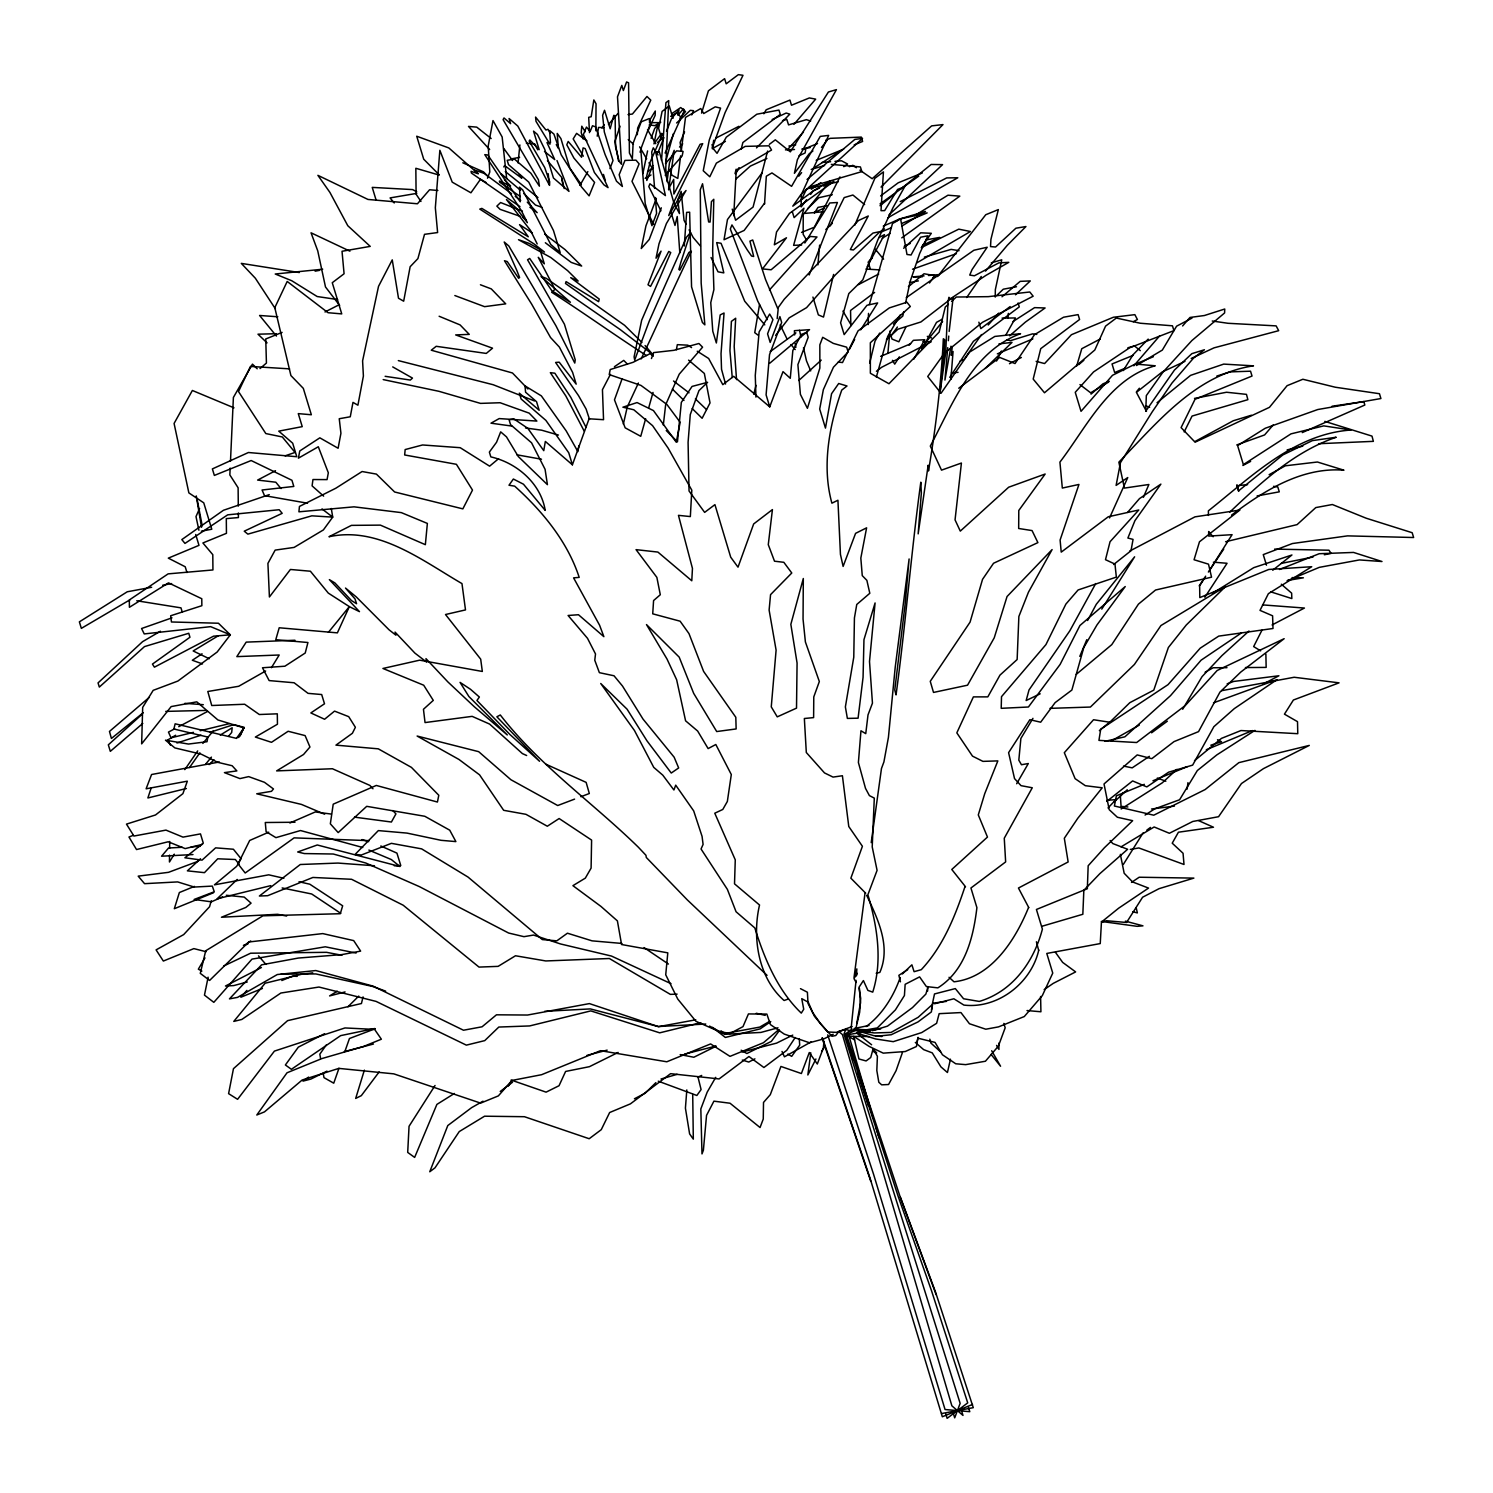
<?xml version="1.0" encoding="UTF-8"?>
<svg xmlns="http://www.w3.org/2000/svg" width="1493" height="1493" viewBox="0 0 1493 1493"><rect width="100%" height="100%" fill="white"/><g stroke="black" fill="none" stroke-linecap="round" stroke-linejoin="round"><path stroke-width="1.5" d="M595.856 130.787L596.043 103.764L593.841 99.956L591.191 116.734L588.69 117.35L589.492 132.616M169.53 855.153L169.456 862.002L174.27 854.164M169.623 848.304L169.717 841.455M995.234 297.088L995.346 289.642L1001.747 259.801L991.296 262.861M927.62 991.072L927.713 986.574M868.124 324.597L868.515 313.381M230.165 468.093L229.847 474.923L238.115 487.782L238.301 506.108M230.482 461.244L233.393 397.455L252.448 364.143L257.207 368.79M856.515 975.787L856.833 968.882L854.071 977.168L864.988 893.355M733.735 215.571L736.217 170.575L771.545 150.047L769.044 145.81L745.231 146.37L716.379 163.129L709.791 176.771L703.24 170.762L709.268 140.081L720.578 108.112L715.24 106.843L703.726 113.524L700.777 108.522L685.492 117.406L681.219 151.316M637.306 134.706L637.679 128.043L650.761 100.162L646.973 96.466L632.435 114.028L628.012 114.606M764.528 204.149L766.32 176.211L771.956 172.927L791.589 186.326L820.254 136.404L828.671 135.396L801.312 194.613L801.181 206.874L806.556 199.745M684.261 246.028L686.631 212.379L689.635 212.174L691.558 286.843L702.401 322.488L704.864 324.858L701.169 283.11L700.292 189.779L702.55 183.751L708.634 221.953L710.089 222.065L711.433 201.611L713.785 199.278L712.665 250.973L713.897 289.586L710.761 302.631L712.777 331.203L716.36 342.979L720.186 314.911L724.049 313.007L721.026 353.71L721.53 369.294L725.561 384.037M1008.018 317.878L1008.335 313.381M661.511 160.292L665.934 102.662L668.733 100.628L665.766 168.261L667.054 181.679L669.48 162.83L674.201 150.308L668.603 189.854M686.817 1089.946L685.418 1108.161L689.617 1133.915L693.312 1139.14L692.715 1094.35M950.892 379.259L953.075 351.49L951.246 355.409L952.291 346.581M823.931 1041.368L823.371 1047.955L817.306 1064.005L809.299 1052.546L801.386 1073.542L780.932 1066.45L770.295 1094.668L763.52 1102.431L763.259 1119.041L760.049 1127.532L730.04 1103.234L713.915 1101.162L706.544 1115.364L703.39 1150.226L701.99 1153.921L700.833 1108.944L707.159 1092.204L715.726 1077.349M947.738 347.645L944.92 380.08L950.985 346.189M948.335 340.703L948.746 336.074M817.903 264.896L819.638 245.113M887.943 352.665L889.903 331.035M518.052 162.942L519.881 144.933M777.181 318.662L778.133 309.499L765.517 279.452L752.715 239.981L749.934 241.138L753.685 256.497L751.52 256.012L747.265 249.91L731.962 224.939L730.32 228.952L757.697 301.007L767.309 319.651M663.321 425.057L665.635 404.827L679.222 374.183L702.568 347.178L698.929 343.502L673.922 350.314L653.598 352.609L651.452 358.544M680.64 155.832L677.803 178.432L671.999 175.222L670.245 171.191M1187.122 789.144L1187.961 782.649M810.792 1052.826L807.844 1074.979L815.924 1058.985M949.156 331.446L953.187 297.238L951.041 299.085L948.895 297.294L948.036 301.791L945.666 353.057L939.937 393.331L944.099 353.822L944.696 339.732L943.333 338.743C941.243 383.029 935.812 427.278 928.497 470.986L928.179 465.219L918.158 533.878L921.349 492.951L920.808 482.183C911.122 552.951 905.691 623.869 896.043 694.898L894.774 689.953L905.243 603.191L909.106 558.961L895.184 667.52L888.428 737.337L883.912 761.934L881.467 768.522L871.221 842.631M932.192 1006.207L931.371 1011.918L918.008 1021.921L891.209 1034.742L875.514 1036.366M597.219 136.199L598.506 127.446L603.956 127.577M856.049 980.322L851.141 1028.248M578.892 445.642L577.884 451.614L566.202 430.917L541.343 395.869L524.995 385.885L525.592 392.23L536.547 401.692L539.16 410.258L519.321 393.144L521.094 398.967L545.878 420.373L568.758 452.808L572.398 464.808L589.063 418.786L603.545 419.701L602.444 389.673L610.432 374.37M713.71 140.23L712.273 148.665L725.43 141.331M759.545 304.535L754.749 332.678L758.183 335.234M805.791 149.02L805.1 152.977L798.96 155.813M856.777 1023.433L860.453 1003.035L859.408 988.31M676.348 349.754L677.337 344.659L687.769 345.163L691.558 347.589M208.124 977.187L204.466 995.122L213.816 1002.344L252.018 959.103L325.287 946.805L356.081 953.038M642.904 173.505L647.57 150.924M903.732 311.701L902.798 316.031L893.43 324.056M905.579 303.042L910.17 281.393L919.669 253.53L927.881 235.801L920.602 237.219L911.047 255.004L906.979 254.482L900.596 218.836L892.497 223.539L869.393 304.46M917.187 1041.517L918.064 1037.355M931.483 1009.735L932.882 1003.203L946.431 1001.392M950.462 1059.19L947.439 1072.515L940.926 1066.879L932.248 1052.882L923.663 1049.635L915.321 1042.431M623.365 424.049L627.265 406.992L638.407 383.029M833.598 274.432L823.501 317.076L818.351 314.892L812.92 297.07M363.06 996.895L361.437 1003.52L287.589 1020.652L233.468 1068.671L228.597 1093.641L237.592 1099.315L274.413 1051.109L344.958 1027.949L374.594 1029.405L381.368 1039.203L363.322 1046.556L321.928 1058.556L287.011 1072.795L256.796 1115.01L264.485 1111.874L302.127 1080.036L338.818 1068.391L393.816 1073.859L480.653 1103.122L498.345 1095.899L511.912 1080.447L541.604 1074.699L600.485 1050.68L666.792 1061.784L710.612 1043.924L729.984 1056.372L763.446 1042.73L778.842 1029.573M869.673 363.116L875.01 341.188L879.638 333.088M753.797 394.171L755.962 385.306M735.023 173.617L736.161 169.176M741.2 149.188L742.879 142.526L780.279 114.42L778.954 110.071L756.839 114.215L726.307 137.169L717.051 153.331L712.404 147.602L725.113 112.554L742.991 75.285L738.363 74.65L726.177 83.813L724.609 78.662L708.428 90.83L701.561 113.113M767.607 151.054L753.069 207.079L735.601 220.218L732.223 209.132M665.822 161.151L673.436 133.623M645.648 418.749L640.74 436.311L625.156 427.819L614.481 399.844L622.096 378.83M648.709 407.794L653.02 392.435M876.354 377.094L887.682 336.466L900.13 314.986M211.278 900.727L209.543 906.755L183.676 934.599L156.093 949.884L163.353 961.044L193.847 948.615L206.127 951.713M1076.658 366.084L1081.772 348.709L1100.322 338.967M900.186 977.542C893.766 996.111 881.99 1015.072 866.052 1026.587M364.367 1070.145L355.689 1098.419L361.325 1095.638L379.166 1071.899M928.067 986.892L925.847 994.114L912.484 1007.588L887.514 1026.12L872.472 1030.674M640.049 152.211L641.393 147.975M151.129 788.173L147.863 797.971L186.364 788.509M620.08 126.177L614.911 141.424L618.513 160.945M902.444 1052.472L896.061 1070.705L888.559 1084.515L881.672 1084.832L878.817 1082.257L876.82 1070.537L877.399 1056.242L873.088 1048.944L870.718 1057.511L866.089 1060.944L858.942 1058.985L853.735 1036.385L845.784 1035.694L853.623 1059.881M338.967 1068.297L333.741 1083.19L324 1077.647L323.234 1073.374M344.958 1051.277L349.455 1038.512L375.135 1028.77M964.945 886.73C955.053 916.497 943.016 946.45 921.274 969.685L914.089 971.682L911.887 964.814L902.369 973.959M651.097 138.308L654.662 128.547L657.909 124.852L653.971 143.851L661.735 133.344L662.407 134.351L650.108 162.177L646.488 176.902L646.805 180.466L652.814 165.462M487.502 178.227L489.797 171.956L488.211 145.959L492.989 120.578L502.152 136.983L506.668 178.563M1038.773 950.015C1031.346 983.01 997.828 1009.081 963.899 1005.088L953.859 998.78L934.599 1003.763M849.498 349.194L854.631 339.434M609.946 168.597L613.007 160.516L604.31 131.925L602.631 115.316L604.534 110.277L610.17 128.79L613.772 115.353L615.135 115.819L615.508 146.687L619.166 161.375L621.517 164.249L617.505 96.784L621.797 85.4L623.365 90.55L626.593 81.984L628.572 82.787L629.43 153.051L632.341 158.893L633.125 143.272L641.206 121.81L649.343 118.563L650.668 122.911L640.758 149.225L645.2 203.533L651.937 225.704L656.584 213.406L655.315 197.505M697.25 351.228L708.652 358.488L722.817 384.671L733.66 376.329L769.735 406.861L783.004 371.645L790.264 378.289L792.839 350.519L801.349 334.413L806.724 332.416L808.198 337.269L797.897 364.609L800.397 394.357L807.414 408.317L819.862 368.043L819.844 344.864L822.699 337.306L833.262 343.371L846.662 347.178L848.117 351.975L833.449 367.203L823.352 389.654L819.694 409.063L825.461 428.099L831.564 393.723L838.693 383.496L846.998 385.996L841.753 390.084C829.231 425.673 821.635 466.264 831.9 503.178L837.928 500.248L840.447 554.407L843.116 566.426L855.582 533.356L866.612 527.831L860.826 558.083L862.263 575.626L866.873 580.366L869.803 593.281L856.758 604.478L854.425 617.953L853.772 657.2L845.374 706.917L847.371 718.413L858.083 718.189L863.066 677.337L863.962 639.657L875.085 602.948L869.505 661.511L872.453 703.147L868.012 714.904L865.753 733.66L860.957 730.768L858.4 762.512L865.511 788.379L869.393 795.601L874.301 798.12L872.211 846.886L877.082 870.344L867.881 894.755C877.156 925.716 882.792 960.745 872.733 992.136L867.881 990.4L863.402 980.565L858.942 987.358L860.696 998.406L859.669 1012.235L855.676 1029.33L851.197 1030.954L845.729 1029.461L836.323 1032.372L827.663 1031.98L814.599 1016.509L808.012 1003.389L807.396 992.229L800.472 988.646M845.729 1029.461L843.974 1034.108L960.148 1403.364L954.699 1417.846L953.336 1413.404M656.36 198.42L645.946 225.816L641.244 248.547L649.194 239.533L661.306 207.826M668.584 188.809L673.716 179.365L673.884 194.034L700.105 144.298L702.699 143.664L673.362 202.992L668.733 215.571L677.934 199.707L686.034 190.507L666.401 223.558L659.01 243.77L656.024 258.196L661.082 251.141L647.999 284.771L650.537 286.413L668.752 251.459L670.749 252.56L641.654 320.286L634.096 356.864L634.693 360.037L649.287 321.051L686.612 237.032L690.512 232.609L680.92 262.171L678.867 269.449L679.763 270.158L688.926 252.41L691.371 251.309C673.94 286.992 658.152 323.421 641.132 358.936M809.169 274.973L837.424 202.488L829.735 202.992L804.839 243.004M657.946 152.603L663.937 137.599M666.513 131.179L671.645 118.32L678.998 109.941L677.915 115.222L683.439 108.933L684.373 110.482L665.094 153.07M1079.794 656.36L1086.792 639.695M684.578 131.869L680.099 142.451L681.48 150.886M691.744 114.924L693.536 110.687L690.307 110.333L676.609 122.967M854.687 225.312L874.842 178.339L883.427 171.9L881.019 210.662L884.658 210.625L897.61 189.406L904.665 186.756L892.963 207.714L877.716 240.149L862.842 279.826L848.808 293.58L840.596 322.824L844.18 334.6L866.985 305.281L877.641 302.93L860.696 329.822M1143.377 497.318L1148.882 484.497L1124.397 488.099L1118.854 462.158C1156.963 422.948 1195.912 374.295 1253.485 365.841L1223.719 364.105L1190.593 375.359L1157.038 402.737M199.577 508.497L195.994 516.578L198.924 530.258M1109.542 517.922L1127.756 477.555L1116.111 485.393L1120.459 462.681L1152.241 411.825L1172.024 382.992L1193.43 358.208L1204.422 349.754L1191.862 353.654L1174.45 370.059L1145.766 411.154L1146.325 395.608L1162.898 372.224L1191.862 340.572L1224.596 312.951L1224.745 309.014L1204.384 315.527L1189.977 317.449L1182.624 325.959M1028.565 907.464C1015.501 939.713 991.445 977.71 953.99 981.797L949.044 977.28M921.778 349.101L923.644 345.014M647.738 131.459L655.147 115.372L655.296 111.023L649.212 120.952M240.112 735.918L243.9 727.856L217.941 719.981L196.777 701.841L171.172 706.581L141.648 743.869L142.675 707.383L153.182 690.345L177.891 681.051L217.157 652.03L230.333 634.824L218.426 623.234L171.452 621.984L170.687 615.751L201.854 605.691L201.779 598.73L168.522 582.867L129.406 607.296L129.331 599.962L168.13 573.872L212.939 569.953L212.79 554.668L202.899 542.967L226.451 533.318L226.301 518.612L238.413 517.567L238.357 512.976M905.822 327.154L898.861 341.804L892.012 339.06L890.649 334.6M801.2 200.174L806.22 189.742M996.522 361.045L1001.43 350.986M830.22 225.854L844.18 197.599L852.914 195.023L864.615 204.597M1184.173 431.925L1192.067 416.062L1247.868 399.676L1246.468 394.376L1226.537 392.248L1194.512 398.388M1261.94 630.233L1253.653 646.581L1260.633 650.855M839.999 176.902L814.376 227.197L801.554 232.423M1087.576 620.509L1096.273 604.31L1134.624 556.796L1101.778 609.107M866.985 267.042L884.472 234.625L878.985 237.574M238.693 737.523L243.9 727.856L236.547 738.382L175.148 723.806L173.879 729.013L207.826 737.075L207.023 741.722L188.454 744.055L165.48 740.173L174.868 747.918L201.238 754.189L217.735 762.326L232.143 765.741L236.846 770.911L224.435 772.627L239.925 778.599L248.696 776.621L264.485 782.313L273.462 788.957L271.502 791.309L256.721 793.791L301.437 804.41L324.653 814.226M921.816 349.474L936.522 322.357L942.232 319.222M1005.983 334.787L1015.427 317.953L1002.083 318.121M913.697 359.328L924.802 339.713L913.399 340.311L909.106 345.219M579.956 185.356L587.85 171.583M1016.658 783.75L1028.304 763.539L1021.455 764.733L1018.823 760.18L1020.876 738.456L1032.951 718.338M735.713 173.711L739.128 167.776M763.856 113.767L766.189 109.773L789.928 100.087L791.495 105.238L809.355 97.941L815.682 99.135L793.94 124.348M204.989 957.909L198.345 969.181L201.872 971.085M1182.68 709.25L1202.07 676.609L1221.853 655.688L1249.006 630.998M508.348 1086.046L511.688 1080.577M271.409 667.707L279.21 654.998L236.846 656.621L246.196 642.121L294.961 640.254M1123.315 370.563L1132.944 354.886L1148.192 339.098M821.598 1051.445L825.218 1045.641M1123.315 864.447L1143.171 832.814M814.431 213.088L818.033 207.378L826.898 205.735M1204.646 577.94L1199.644 585.797L1199.812 597.592L1268.789 569.468L1311.712 566.724L1268.378 593.691L1260.017 610.376L1272.596 615.807L1273.006 628.497L1218.736 636.111L1200.223 648.167L1168.03 684.652L1100.714 729.219L1098.941 740.379L1136.658 742.525L1185.311 705.498L1217.15 670.506L1284.167 638.687L1240.739 672.093L1219.949 692.117L1198.543 731.626L1174.002 741.629L1151.812 758.668L1137.199 754.917L1104.018 783.974L1109.206 809.673L1117.38 817.25L1132.664 820.683L1104.391 847.744L1088.173 865.753L1087.333 888.727L1036.422 909.48L1042.394 929.131C1033.902 961.735 1012.609 991.483 979.259 1001.43L963.564 998.761L955.315 988.59L934.506 993.946L932.211 1004.658L918.12 1017.33L891.06 1032.428L874.114 1032.951L856.012 1030.357L846.307 1034.313L900.802 1198.786L936.148 1294.73M1208.378 572.043L1232.08 534.681L1208.714 536.099L1208.658 531.508M435.042 1085.486L409.045 1126.282L407.701 1152.409L414.643 1157.411L436.889 1104.409L454.376 1093.473M899.346 356.864L894.718 364.143L892.459 360.317M857.281 973.361L853.959 978.55L856.142 982.45M503.776 166.917L504.615 165.611L521.803 178.208L519.191 174.7M1204.851 597.237L1227.059 563.272L1213.38 562.189M949.753 377.374L973.417 341.337L1019.271 306.886L1018.095 302.986M795.19 1037.56L786.718 1050.363L763.912 1067.514L748.945 1056.503L719.085 1078.935L670.581 1073.672L630.438 1103.85L609.648 1112.528L601.268 1129.66L589.194 1138.73L524.435 1116.708L484.553 1116.204L459.247 1131.582L435.004 1167.825L429.76 1171.762L447.788 1125.554L471.601 1107.657L483.041 1101.181M601.959 128.081L604.18 124.74M1199.215 585.835L1205.672 576.167M1209.535 570.363L1223.719 549.088M184.815 769.623L197.692 750.904M202.843 743.421L213.088 731.122M966.717 297.499L981.256 276.466M1095.731 583.539L1069.79 630.867L1029.013 689.971L1026.158 700.534L1040.173 693.816M326.239 1045.007L319.819 1054.189L320.584 1058.462M981.536 334.544L964.179 359.328L960.018 361.175M189.536 767.495L199.894 752.789M921.834 246.569L931.333 233.3L920.658 232.815L903.638 248.267M777.704 308.267L784.198 299.272L858.419 220.553L868.273 216L850.319 249.536L853.399 249.966L873.013 233.057L880.03 231.62L835.408 274.861L806.593 307.633L789.144 317.878L775.614 335.384M890.724 336.186L897.405 327.023M929.486 282.979L934.823 275.626L924.018 273.76L908.397 286.693M762.102 172.833L727.464 219.546L724.03 239.738L744.13 230.445L764.565 203.179M779.533 1030.338L771.34 1041.405L746.873 1053.535L741.144 1050.214M852.13 1026.549L838.823 1031.476L835.837 1035.47L831.956 1036.31L820.478 1023.75L812.733 1012.497L808.273 1002.232L801.76 998.668L803.719 1009.249L801.293 1013.112C777.704 990.531 764.379 958.674 754.842 927.955L736.068 911.756L727.39 889.399L701.038 848.994L703.091 844.422L702.065 836.379L693.685 810.886L675.713 785.169L673.922 790.002L662.799 775.166L653.747 767.365L634.469 730.525L600.727 683.495L627.079 709.194L646.954 740.808L671.253 773.038L678.662 767.943L674.145 757.194L643.016 719.085L622.506 686.052L614.015 675.769L599.384 672.671L594.774 660.261L595.502 653.953L587.514 638.332L568.105 615.489L578.463 614.724L603.881 636.671L599.551 625.156L573.592 577.866L579.191 577.38C567.583 541.66 542.295 511.017 514.656 486.139L508.982 485.244L513.368 479.029L523.464 484.199L545.206 510.401C540.895 483.415 516.69 462.737 490.824 456.895L489.368 452.099L496.572 442.227L500.678 431.869L506.482 436.87L518.332 456.578L547.427 484.665L545.076 469.325L531.564 442.805L510.569 424.665L509.076 419.813L513.779 418.861L527.813 428.342L543.769 450.662L545.337 441.443L572.398 464.808M810.606 194.389L813.293 190.824L830.108 181.064L803.234 214.581L803.159 234.326L806.631 240.186M937.567 276.56L985.753 214.731L998.332 209.599L990.923 239.365L990.531 246.588L995.57 247.017L1015.893 228.205L1025.934 226.544L1007.364 245.244L985.492 271.11M798.774 176.211L801.61 172.609M821.467 147.452L827.141 140.267M925.1 343.203L942.587 321.462M1123.277 792.428L1120.366 796.03L1121.075 806.369L1127.868 806.966M1136.453 391.838L1139.383 388.236M328.404 632.323L349.343 606.625L359.477 611.645L329.356 579.62L334.899 582.942L351.546 600.634L356.566 603.713L354.998 598.898L345.499 588.055L356.267 596.92L389.076 629.822L395.925 635.197L395.048 632.099L414.905 653.113L426.55 662.052L425.99 658.656L447.919 681.965L474.457 706.88L507.284 734.948L468.895 696.522L460.049 682.376L470.463 689.262L479.365 697.026L476.939 700.497L509.934 734.519L539.552 761.262L496.87 716.771L500.304 714.979C539.29 765.48 593.038 802.823 638.425 847.296L645.946 855.284L646.301 857.467L687.321 899.906L767.047 975.34M205.623 764.173L211.427 757.119M228.802 735.974L231.695 732.447L232.162 727.782L220.255 735.079M679.856 118.283L685.53 111.583L680.733 107.552L671.533 113.823M608.472 124.479L617.934 113.487M1273.305 424.833L1264.608 434.93L1236.764 444.933M1133.822 365.785L1159.669 335.85M1127.57 512.416L1139.458 498.643L1160.882 484.124L1134.941 520.628L1127.887 538.04L1133.056 539.402L1131.003 550.749L1113.61 564.541M735.825 171.77L738.774 168.354M756.503 147.882L789.816 114.159L786.176 113.039L772.161 119.515M665.486 163.483L676.59 150.868L683.085 151.446L682.152 155.907L665.169 175.222M246.868 990.4L240.877 997.212L262.413 988.441M988.217 324.989L998.724 313.138M769.474 289.959L816.988 236.976L810.326 236.454L771.135 269.766L762.494 268.908L786.475 237.779L774.344 244.796L776.528 231.994L789.48 213.387L833.915 181.381L823.669 186.121M787.856 149.319L803.458 132.056M1108.03 807.956L1115.943 799.632L1107.078 800.304M679.52 147.06L682.73 143.832M881.038 187.073L942.979 124.591L931.651 125.879L872.192 178.712L859.893 170.165M347.981 1006.749L358.749 996.092M655.894 1082.63L645.125 1093.249L634.432 1098.773M807.638 208.703L818.873 197.692L832.292 194.687M985.193 368.454L1012.011 342.401L998.985 343.875M825.853 229.549L832.385 223.241M209.076 764.603L214.04 759.825M237.219 737.505L240.522 734.313M237.2 879.452L217.101 898.823L270.793 885.629M996.559 295.651L1003.296 289.194L1016.49 286.749M1229.747 512.174C1261.23 482.351 1294.431 451.483 1336.216 437.244L1312.366 440.622L1282.804 454.954L1238.555 490.88L1236.932 485.038M888.932 214.955L942.568 164.622L931.147 164.473L901.175 188.659M1015.501 294.793L1030.301 280.927L1020.204 281.356L1002.008 296.771M869.001 261.014L872.379 257.878M886.413 339.825L897.89 329.207L920.901 321.965L954.587 295.969L986.071 275.309L1008.783 262.339L998.798 262.88L974.406 275.776L969.741 275.085L972.074 269.542L987.19 247.241L973.884 250.245L906.251 297.686M200.51 858.755L187.39 870.848L204.466 872.659L217.717 858.792L235.371 859.52L239.253 864.466M1114.077 801.965L1127.252 789.778M1176.951 769.343L1162.263 782.836L1121.15 808.982M141.891 714.419L108.336 744.839L110.314 751.352L142.805 723.396M798.774 380.51L821.225 360.13M948.428 304.199L945.274 307.054L939.153 332.099L888.97 383.738L870.363 373.269L870.344 342.755L910.319 306.494L906.923 302.221L889.305 307.913L858.046 330.867L842.5 362.556L838.245 362.071M951.582 301.325L956.322 297.032L988.254 296.659L1029.797 291.993L1033.156 296.211L982.506 322.283L944.49 353.132L927.732 376.516L941.038 393.275L969.498 352.161L994.842 336.429L1020.559 333.685C972.26 351.396 952.534 404.248 930.307 446.071L941.523 470.146L961.417 463.035L955.053 519.881L960.298 531.116L1008.671 487.222L1045.156 474.027L1018.786 510.475L1018.674 528.485L1032.055 530.575L1037.896 542.612L993.554 563.253L982.543 579.34L970.058 622.152L930.251 681.331L933.517 692.435L967.539 685.194L994.245 637.81L1007.047 596.528L1052.098 549.592L1028.434 592.236L1018.861 616.497L1017.144 659.533L999.955 675.135L987.825 696.876L973.38 696.895L956.826 732.858L972.503 756.13L982.935 761.374L997.847 760.889L984.727 793.697L978.288 814.917L987.47 837.069L951.788 869.467L965.523 886.767M1151.588 732.802L1167.339 721.194M735.918 179.048L750.344 166.096L766.879 158.463M1009.66 335.813L1025.448 322.059L1045.1 307.969L1034.593 307.633L1013.094 321.48M1091.028 394.115L1102.972 383.832L1109.28 381.275M260.006 368.566L266.426 363.06L265.754 338.967L282.102 332.398M149.393 697.268L109.474 731.439L111.415 738.456L143.216 712.74M1078.655 364.703L1083.843 360.298M769.772 363.21L809.542 329.654L799.613 330.364M811.371 1041.759L784.422 1056.82L782.015 1051.445M807.041 179.477L854.817 139.428L862.543 138.364L800.939 194.575L792.783 206.146L813.442 190.843L819.582 188.006M1076.229 674.388L1111.781 644.64L1138.431 604.142L1155.563 590.015L1211.551 577.175L1208.509 564.167L1194.064 559.744L1199.476 541.791L1239.881 510.046L1194.941 516.858L1129.641 551.104M498.55 458.724L489.611 466.171L460.199 447.695L422.556 444.97L405.163 449.561L404.659 454.973L456.41 464.304L472.497 490.096L462.849 508.87L394.619 491.981L376.404 474.102L362.09 471.527L335.813 488.23L299.44 506.444L298.917 511.819L354.028 506.836L401.337 512.622L427.371 523.427L425.356 544.684L380.398 525.125L351.434 525.368L328.983 536.752C378.252 526.003 421.94 560.342 461.972 583.595L465.499 609.909L445.511 614.519L480.69 659.159L482.332 671.458L419.682 660.167L382.936 668.472L423.695 685.212L433.287 700.385L423.452 709.287L425.038 722.575L472.143 716.36L489.629 724.086L522.401 753.592L526.656 755.514M1194.512 760.702L1221.461 738.382L1240.963 730.544L1297.772 733.698L1297.51 721.66L1284.447 714.158L1293.405 700.012L1339.053 682.842L1294.17 677.262L1221.722 690.662M1099.371 730.637L1110.12 721.772M880.012 205.735L895.893 192.933M770.183 351.657L795.9 332.92M1272.727 570.251L1291.949 554.985L1253.784 567.639L1212.447 593.3M1106.724 801.442L1132.608 780.932L1146.829 786.904L1168.627 772.18L1192.646 765.125L1213.865 726.699L1234.3 708.615L1276.963 679.651L1213.51 702.83M657.536 142.358L662.761 138.27M876.428 371.29L881.523 367.353L931.184 341.804L922.917 341.58M647.551 171.788L652.926 167.757M769.362 144.336L775.334 139.838L790.338 151.857L828.41 92.006L836.435 89.636L797.393 159.639L794.407 173.319L809.337 153.648L812.901 150.98M874.618 292.404L850.543 310.488L850.861 325.661M1010.164 306.569L980.826 328.609L978.867 322.189M958.749 388.236L999.731 357.443L1015.016 363.546L1034.5 334.675L1063.539 317.225L1078.114 314.612L1079.588 319.483L1040.733 348.671L1033.193 379.091L1044.484 392.771L1094.798 350.015L1105.566 326.127L1116.316 318.046L1140.26 323.234L1172.453 325.81L1173.927 330.625L1129.622 347.794L1093.567 371.925L1075.24 392.304L1081.025 411.34L1112.49 375.303L1135.315 364.049L1155.227 365.785C1109.131 378.55 1086.755 426.942 1059.918 462.121L1062.325 488.062L1078.954 484.441L1060.105 540.018L1061.224 552.13L1108.254 516.783L1138.786 509.99L1110.045 541.735L1105.492 559.688L1114.972 564.093L1116.353 577.1L1078.114 589.959L1065.89 604.086L1045.94 644.603L1001.504 696.671L1001.206 708.317L1028.416 707.01L1060.123 664.422L1079.943 625.492L1125.237 586.544L1096.982 624.932L1083.806 647.458L1071.862 690.065L1055.122 702.624L1040.677 722.201L1029.871 719.701L1008.596 752.659L1014.531 778.599L1021.025 785.654L1032.279 787.763L1004.266 838.226L1005.647 861.928L970.935 887.999L976.907 907.651C973.324 937.697 965.15 970.693 937.865 987.862L926.388 986.574L919.595 976.889L905.15 984.316L904.422 995.532L895.408 1009.884L877.324 1027.912L865.212 1030.039L854.22 1029.218L871.725 1030.039L880.665 1028.994M500.23 1091.476L512.528 1082.238M852.018 1029.05L845.393 1034.014L898.226 1196.565L931.52 1290.736L967.725 1402.879L947.122 1418.35L945.778 1413.908M880.609 195.938L898.207 182.799L922.301 172.983M1146.829 830.127L1150.487 827.421M1231.576 515.122C1263.918 490.749 1301.877 466.786 1343.961 470.202L1317.405 462.009L1285.361 465.797L1269.125 474.681M901.753 237.854L959.812 196.143L947.962 195.21L914.574 215.645M880.049 203.888L918.774 176.118M245.076 944.957L250.693 940.926M308.603 1077.106L302.967 1081.119L310.861 1079.084L326.986 1071.134M811.315 189.238L820.87 182.613M843.788 166.693L847.613 164.043L841.492 160.777L834.979 161.356M1044.148 989.635L1053.237 983.383L1075.632 971.906L1062.643 962.388L1055.42 952.31M770.761 1021.604L760.124 1028.901L725.355 1037.448L712.534 1027.389M614.444 366.699L623.738 360.392L627.415 364.124M1241.448 632.939L1201.1 660.186L1170.512 695.645L1124.882 736.814L1104.951 741.33M1131.507 882.419L1139.196 877.231L1193.877 878.108L1159.053 888.671L1142.593 897.237L1126.562 922.487L1106.462 920.733L1102.021 922.077M1149.386 756.335L1132.198 767.85L1123.538 766.077M202.059 653.785L192.354 660.261L202.507 663.937M880.683 231.303L884.435 228.858M895.688 221.505L899.439 219.06L925.455 211.427L901.921 226.059M813.106 168.522L842.033 149.841M1254.941 730.394L1216.851 754.879L1197.33 770.556L1179.601 799.744L1154.817 808.814L1145.075 815.047M907.725 969.629L898.879 975.321L900.447 981.797M882.307 238.245L890.145 233.375M337.269 991.184L329.598 995.924L345.088 991.931M218.239 635.794L193.157 650.967L209.244 658.73M1121.075 846.848L1154.145 826.973L1169.374 833.281L1192.795 821.467L1218.568 816.708L1241.467 783.545L1263.451 768.634L1309.286 745.418L1238.854 762.643L1205.112 789.573L1153.753 815.197L1114.394 806.015L1116.391 795.825L1144.329 784.329M175.633 735.247L167.795 739.912L170.407 745.119M1108.571 382.115L1090.655 392.808L1079.943 384.597M1136.453 365.505L1162.338 350.071L1176.596 326.183L1191.993 318.102M130.134 599.701L81.35 628.366L79.372 621.853L127.278 591.769L151.651 587.272M660.746 122.165L654.811 125.636L649.175 124.927M670.656 116.361L676.59 112.889L681.592 117.686M160.423 631.222L142.563 641.673L98.053 682.898L99.322 687.079L144.485 646.6L188.753 633.275L189.947 637.25L152.454 664.086L154.414 667.166L213.555 636.167L230.333 634.824L210.644 626.649L144.242 633.928L141.574 628.516L171.994 617.841M916.777 262.899L970.45 231.508L958.767 229.157L921.181 247.707M645.163 178.339L650.985 174.961M769.697 1021.305L759.769 1027.091L724.609 1033.585L720.97 1030.786M1302.232 432.597L1364.826 405.032L1363.855 401.598L1332.073 406.227M888.036 217.679L957.797 177.76L946.693 177.91L900.204 201.63M265.642 670.992L238.712 686.276L207.807 691.502L211.745 705.517L244.665 704.248L259.315 714.512L277.306 713.822L277.455 724.217L255.378 737.057L271.483 742.32L288.149 731.271L305.113 735.601L309.947 747.023L303.527 754.506L276.634 770.892L332.435 768.746L369.909 785.43L372.97 788.771M1111.259 740.957L1139.271 725.131M1205.094 672.242L1213.156 667.763L1226.985 667.67M1195.091 441.461L1233.255 420.765L1251.377 415.241M174.625 728.845L168.466 732.093L171.042 737.822L193.493 732.354M178.731 726.68L207.434 711.508M1242.885 465.48L1250.63 461.393M1262.667 684.335L1278.904 675.769L1233.685 681.443L1227.153 683.831M1009.455 363.713L1021.361 357.462M1133.299 321.686L1137.423 319.521L1134.848 314.65L1113.349 317.262L1071.414 334.712L1044.596 363.564L1036.142 361.343M275.496 470.706L257.617 480.074L275.813 482.22L281.039 488.566M1272.073 624.951L1304.434 608.043L1262.555 604.889M858.363 284.64L878.705 274.04M754.935 1058.854L748.758 1062.046L742.301 1060.086M261.424 967.52L225.462 986.015L233.804 985.567L247.259 981.965M716.024 138.028L738.923 126.289M324.56 1033.716L298.339 1047.134L285.387 1064.976L291.396 1069.305L340.665 1035.619L374.762 1028.509M324.989 311.981L338.78 304.927M792.764 1035.097L776.603 1043.122L742.245 1052.024M618.139 1052.434L589.436 1066.674L565.604 1071.451L559.035 1085.728L546.083 1092.148L511.11 1080.036M715.856 1046.332L693.834 1057.249L680.192 1054.599M833.225 1034.257L823.893 1038.885L809.467 1042.749L784.273 1034.108L770.425 1024.59L766.861 1014.083L748.441 1013.934L742.991 1026.624L730.114 1033.473L719.122 1031.495L695.981 1021.343L677.766 999.078L665.729 974.798L667.8 952.851L621.573 944.528L617.393 920.882L600.933 906.4L572.92 885.666L585.331 878.127L591.097 868.124L591.601 840.092L559.129 818.537L547.315 826.226L525.947 814.32L503.664 810.307L479.57 774.848L458.948 759.452L417.126 736.049L478.674 751.67L510.923 779.738L557.71 805.529L574.581 799.128M904.198 246.382L910.226 243.452M880.646 356.379L910.637 343.782M223.689 966.027L250.619 953.206L326.594 952.329L341.934 955.277M1184.975 361.362L1162.17 371.981L1136.416 392.36L1146.456 411.377M1191.209 358.469L1214.014 347.85L1278.68 330.681L1276.142 325.885L1228.011 323.29L1212.26 321.014M922.879 245.132L939.676 237.406L925.959 239.944M997.343 353.86L1032.895 338.855M814.282 212.473L824.304 208.068M222.55 896.901L211.334 901.828L194.127 899.458L214.264 891.769L212.323 886.096L194.239 887.047L177.648 881.915L144.56 883.669L138.177 876.148L168.541 872.323L198.457 861.144M268.721 832.18L249.686 840.466L238.059 863.906L245.188 872.994L294.121 837.872L368.715 840.634M289.885 822.979L315.284 811.949L331.427 814.096M883.277 226.115L899.495 219.116L927.153 212.902L901.865 223.409M701.71 1075.445L697.977 1077.05L701.094 1089.573L696.858 1095.489L658.245 1081.175M1287.097 580.814L1319.289 567.359L1359.414 559.931L1381.995 561.517L1353.554 552.429L1319.196 553.716L1279.482 569.486M880.777 232.18L891.321 227.794M1206.307 749.747L1252.44 730.562M1152.932 780.783L1187.327 766.637M802.581 149.636L817.511 143.533M826.04 140.062L830.295 138.326L861.312 137.095L862.618 141.443L854.183 144.877M816.204 160.367L843.638 149.188M849.368 166.712L852.858 165.294L856.385 167.72M1133.28 355.297L1112.042 363.956L1114.655 372.522L1125.405 368.136M1136.173 363.751L1153.38 356.715M194.426 886.394L179.365 892.534L174.326 908.714L213.592 892.702M281.804 980.528L292.572 976.142L297.2 976.366M972.522 1404.446L942.326 1416.764L869.971 1177.94L822.438 1037.84M133.045 835.408L128.958 837.013L136.535 849.554L168.205 841.772L185.188 848.603L202.507 844.347M580.889 796.721L589.324 793.511L586.133 782.369L545.766 764.155M788.192 999.041L784.105 1000.515C758.127 977.859 752.024 937.268 759.526 905.019L734.519 883.837L735.265 859.837L714.774 813.218L722.78 809.467L727.352 801.461L731.309 774.55L715.819 744.503L708.13 748.59L697.642 731.029L685.586 720.82L676.646 679.763L667.016 659.048L646.488 624.578L679.184 657.125L693.685 693.368L716.715 731.551L736.142 728.939L735.806 717.275L703.614 671.421L688.982 633.611L680.117 621.2L652.721 613.828L653.579 600.559L660.298 594.737L656.864 577.38L636.055 549.648L657.89 552.074L691.782 580.758L692.453 568.422L678.457 515.346L690.345 516.578L691.8 490.171L668.136 448.124L652.572 425.654L633.797 409.773L622.898 407.197L637.063 402.569L653.449 410.575L676.254 442.208L680.173 422.276L666.904 404.454L640.964 385.418L609.219 374.594L610.208 369.555L633.125 362.295L650.146 353.636L653.243 356.248M933.088 277.418L937.361 275.888M912.522 269.225L956.397 253.661M285.107 455.832L295.054 452.435L282.308 436.964L265.829 433.567L238.507 391.558L250.451 366.42L289.586 368.864M269.263 494.631L223.427 510.289L181.829 539.589L184.964 543.415L227.683 514.842L279.191 509.729L282.177 513.331L244.236 531.191L247.857 534.139L311.832 515.831L332.715 517.119L331.297 508.478M176.958 742.991L200.976 735.228M209.692 732.41L233.71 724.628L244.217 727.334M1210.823 745.194L1221.517 741.741L1217.504 739.744M869.001 1025.486L854.22 1028.472M1216.832 376.049L1230.12 371.888L1250.537 371.197L1252.03 376.049L1195.016 399.303L1181.094 427.614L1195.091 442.189L1269.461 407.328L1287.097 385.679L1302.866 379.259L1335.321 387.228L1379.457 393.723L1380.913 398.538L1317.778 409.53L1265.243 428.248L1237.604 445.586L1243.37 464.603L1290.978 433.866L1323.768 425.878L1351.034 430.021C1293.964 433.959 1250.817 477.237 1208.378 510.83L1208.453 515.421M782.5 120.634L786.792 119.365L788.565 124.889L806.388 119.664L810.68 121.026M811.222 169.418L824.603 165.499M809.411 186.998L861.89 171.602L860.397 166.936L831.302 164.379M1041.666 926.351L1082.836 914.276L1083.843 890.295L1099.818 873.685L1127.626 849.274L1112.752 843.545L1110.12 840.503M660.988 1079.028L677.131 1074.325M924.316 257.113L951.134 249.387L959.029 250.675M243.434 945.312L247.838 944.061M1127.85 347.794L1134.456 345.928L1140.316 350.65M778.002 1027.8L760.945 1032.428L724.628 1034.332L709.548 1026.083M344.323 1051.595L373.455 1044.036M587.01 1055.346L607.166 1050.139M684.429 1054.17L715.912 1046.014M700.889 1022.705L659.719 1032.839L590.799 1010.892L529.642 1025.934L498.811 1027.053L484.74 1040.621L466.357 1045.137L376.105 1001.411L318.961 987.041L280.852 993.032L241.791 1019.458L233.785 1021.417L265.119 983.234L301.399 974.313L312.709 972.839M200.211 730.73L229.399 723.638M1225.604 541.735L1297.081 524.622L1315.8 507.583L1332.353 504.522L1366.151 518.202L1412.173 532.721L1413.628 537.517L1347.526 535.875L1292.378 543.545L1263.265 554.612L1266.475 565.175M1287.134 449.897L1302.773 446.164M876.204 973.249L879.844 972.41C891.153 946.413 877.791 918.923 866.649 895.277M806.5 188.939L838.133 181.847M1281.349 563.384L1313.019 557.038M1324.328 554.761L1331.103 553.399L1328.957 550.208L1274.649 549.107M909.424 282.588L918.382 280.889M511.278 158.893L519.62 157.344M788.92 146.053L795.713 144.802M801.816 149.095L810.158 147.564M315.116 271.166L319.651 270.326M201.312 531.172L211.782 529.231L203.757 502.842L188.864 492.895L174.084 423.452L192.373 390.475L233.972 407.832M162.737 585.219L171.602 583.576M1257.106 495.937L1279.277 491.832L1277.803 486.979L1273.529 486.326M219.378 761.99L151.577 774.512L146.109 788.808L187.334 781.175L182.911 793.641L155.515 814.973L126.476 824.117L133.941 836.043L165.966 830.108L182.986 837.125L200.491 833.896L203.291 843.134L184.889 857.784L202.059 860.136L215.608 847.856L233.393 849.237L241.064 858.718L236.659 866.332L214.432 884.845L268.721 874.823L283.875 878.276M695.794 1019.794L658.544 1026.68L589.399 1003.595L527.552 1015.035L496.46 1014.811L482.071 1026.792L463.483 1030.226L373.157 986.145L315.788 970.543L277.287 974.537L237.536 997.38L229.455 998.873L261.592 964.833L298.283 958.058L341.673 954.624L360.634 951.116L353.692 940.609L322.749 933.592L248.734 941.99L209.617 980.434L200.286 973.361L205.717 950.78L262.917 915.806L340.292 913.716L342.662 905.803L309.816 884.211L299.011 881.747M846.438 1034.929L870.214 1031.028M941.56 1413.554L973.287 1407.675L935.514 1292.042L900.447 1197.293M1130.294 849.442L1138.842 847.949L1184.005 864.484L1183.053 853.268L1172.229 843.19L1178.425 832.217L1213.473 827.234L1198.692 820.665M416.79 193.362L390.065 197.916L394.227 202.973M1287.601 580.422L1303.389 577.81L1292.042 577.623M1151.532 809.001L1174.431 806.108M322.693 269.207L275.235 274.003L291.751 280.74L317.169 296.528L337.586 299.552M1238.779 485.505L1247.625 484.628M951.34 372.97L958.058 372.336M821.952 162.476L830.631 161.729M805.119 213.368L822.923 211.801M924.074 275.906L913.081 276.858L922.301 276.821M928.459 275.514L939.433 274.563M182.146 847.278L168.541 848.005L161.58 856.198L192.97 854.556M191.216 846.811L200.267 846.326M544.684 1011.321L590.332 1008.913L658.226 1026.531L705.778 1024.03M801.648 245.001L793.604 245.356L803.962 208.199L794.127 217.642L792.298 211.614M1318.562 443.72L1373.373 441.349L1371.992 436.105L1324.795 421.381M785.467 149.879L794.5 149.505M394.283 865.791L400.777 865.548L396.933 853.119L380.808 845.99M677.113 994.114L670.357 994.375L609.349 958.506L545.785 960.951L515.496 955.763L498.121 966.363L479.01 967.091L403.203 905.225L351.583 879.284L312.895 877.455L267.695 895.688L259.39 896.024L300.28 864.503L337.978 863.066L374.463 865.772M1049.99 708.354L1090.413 707.047L1134.4 664.478L1160.957 625.53L1225.473 586.6L1186.282 624.988L1168.366 647.514L1153.79 690.121L1129.828 702.68L1109.784 722.239L1093.529 719.738L1064.322 752.696L1075.109 778.655L1085.318 785.691L1102.226 787.8L1077.815 818.239L1064.322 838.264L1068.148 861.965L1018.45 888.036L1028.808 907.669M276.373 333.704L257.99 334.189L267.042 342.867M165.742 711.396L205.12 710.444M294.998 822.251L265.287 822.512L266.109 831.676L275.925 837.648L300.504 830.537L362.743 847.501M1245.423 667.558L1266.157 667.408L1265.877 654.046M281.057 974.145L315.881 973.94L372.578 986.444L385.679 991.147M649.38 122.65L658.656 122.631M868.926 1036.534L853.735 1036.385L869.057 1046.369L883.259 1053.144L905.225 1051.539L916.422 1046.518L917.84 1038.176L935.029 1042.394L942.438 1054.767L955.744 1063.781L965.654 1064.64L985.417 1061.243L998.388 1046.126L1005.181 1027.781L1003.856 1023.414M865.884 269.076L879.806 269.897M277.829 316.777L259.595 315.471L276.429 336.074M184.927 703.334L203.309 704.696M526.376 143.235L534.755 143.963L537.76 149.804M437.86 190.488L429.573 189.76L417.443 203.776L367.969 199.446L317.897 175.334L329.934 192.448L347.794 225.723L370.227 246.382L342.028 251.272L344.081 273.76L332.267 282.718L341.748 313.903L328.031 312.709L287.197 281.449L274.805 307.651L290.911 375.564L303.322 388.367L311.346 414.755L298.283 413.617L302.239 426.643L278.762 431.141L292.684 443.197L296.79 456.727L248.417 452.51L212.379 468.914L214.357 475.427L251.16 460.535L291.937 480.279L293.804 486.438L262.059 490.003L264.504 495.639L307.539 503.216M621.928 943.445L592.068 940.851L567.433 933.2L556.814 940.851L542.314 939.582L468.018 877.063L421.623 848.864L391.39 843.34L361.362 855.004L355.073 854.444L378.345 830.593L406.973 833.094L441.107 840.316L455.888 841.604L449.729 830.183L424.796 816.279L366.718 806.332L338.183 832.59L330.345 823.819L333.219 804.167L376.292 785.449L437.43 802.04L438.793 795.265L411.433 767.383L378.289 748.833L335.944 745.138L352.385 733.287L355.39 727.278L348.709 716.659L334.544 711.116L324.597 719.253L310.843 712.945L324.504 703.782L321.686 694.544L308.043 693.349L294.121 682.768L269.132 680.584L262.488 667.763L284.883 666.214L305.225 653.02L307.931 642.513L275.776 639.695L279.21 627.769L337.381 632.864L349.343 606.625L328.292 593.094L310.395 571.222L290.407 569.468L269.412 596.976L267.919 563.384L275.16 550.115L294.121 547.408L323.384 529.922L332.715 517.119L321.984 508.908M1027.016 1010.556L1040.92 1011.769L1040.602 996.503M226.301 895.277L244.217 897.088L251.067 903.153L245.841 907.445L221.449 917.243L277.549 914.295L286.619 916.049M881.915 1036.534L873.648 1035.619L856.012 1030.357M1036.777 334.413L1032.577 333.853L1010.35 340.703L1006.898 339.732M354.494 817.138L391.409 822.027L395.925 813.89L392.864 810.55M511.707 426.046L490.992 423.191L499.185 418.581L536.864 421.082L529.194 413.15L500.118 402.737L480.503 403.39L438.886 391.297L383.197 379.595M525.517 427.968L541.642 430.189L558.438 435.06M1101.33 921.442L1137.162 926.332L1142.966 925.847L1125.367 921.125M385.138 376.311L410.314 380.062L412.479 378.102L392.715 366.905M299.328 272.547L241.306 263.384L255.34 278.221L275.44 308.902M136.759 600.765L180.97 607.856L182.221 611.962M516.877 454.805L541.492 459.228M282.158 887.943L311.701 893.99L340.74 913.324M756.316 1013.262L765.218 1015.371M1132.87 911.775L1137.367 912.914L1136.173 907.688M398.332 360.597L493.175 384.727L534.475 400.926M438.905 174.998L415.838 168.28L416.099 194.202L420.951 201.48M361.997 839.57L368.678 841.66M1270.618 591.807L1291.837 598.562L1291.632 593.132L1281.311 584.211M541.884 207.284L535.464 205.045L523.894 193.605M520.441 216.429L500.118 209.356L496.852 206.127L500.603 202.544L522.419 211.166M927.302 336.373L931.557 337.941M1157.318 778.04L1165.828 781.212M454.842 295.539L484.572 306.662L505.716 303.844L491.29 288.896L480.429 284.771M1145.579 405.723L1149.647 407.29M439.129 316.255L460.087 324.914L469.25 334.376L455.664 334.917L492.541 348.186L486.27 353.43L436.199 346.301L431.29 350.22L512.472 372.989L527.925 389.001M368.864 850.077L391.334 859.557L399.937 866.5L317.262 844.982L297.686 851.98L304.348 853.567L333.275 854.015L365.748 863.01L419.384 886.618L508.628 933.032L523.95 936.671L533.505 935.066L560.566 943.968L611.477 956.061L671.029 983.682M462.83 162.793L483.471 171.844L488.304 176.734M349.922 251.179L311.048 232.815L317.748 250.861L325.493 286.973L339.657 305.449M416.715 191.739L412.591 189.592L372.242 187.39L376.049 199.913M871.613 1044.764L856.646 1033.044L875.514 1038.941L893.243 1041.666L921.704 1032.577L936.615 1023.321L939.153 1013.672L960.951 1012.571L969.442 1023.731L985.791 1029.218L998.5 1026.885L1024.291 1016.546L1042.338 995.57L1052.752 973.1L1046.78 953.448L1100.248 943.576L1101.442 922.095L1118.63 908.211L1148.528 888.092L1132.608 881.952L1124.173 873.256L1120.366 854.351M787.781 1054.133L791.701 1056.353L799.707 1045.137L799.259 1038.605M485.953 182.426L480.485 179.291L470.911 192.802L452.23 182.146L439.856 150.289L435.34 207.751L437.617 232.553L424.516 234.326L417.909 258.606L410.146 266.724L403.67 301.194L398.5 298.245L392.248 259.875L378.531 286.339L362.594 360.858L363.396 376.031L357.909 405.2L352.983 402.382L350.276 416.771L339.247 418.731L340.927 433.287L338.109 448.255L319.838 437.841L299.757 450.979L298.413 458.164L318.308 446.762L328.329 472.796L327.06 479.608L312.97 479.533L312.093 485.878L323.645 496.143M848.733 1036.459L854.705 1039.968M872.845 1051.147L876.447 1053.256M505.306 171.546L537.984 197.561M644.062 947.588L668.416 964.049M520.329 196.553L499.595 182.165L499.427 181.008L510.625 185.934L504.447 179.832M673.511 380.995L689.019 392.827M519.956 206.613L471.396 173.039L471.041 171.303L478.32 173.823L474.457 170.015L484.124 173.375L511.576 193.698M586.973 140.883L576.597 133.362L573.181 138.924L583.334 156.149M515.234 196.404L520.721 200.473M529.866 207.247L537.181 212.659L527.29 202.152M646.45 355.577C614.668 335.104 583.744 312.877 551.738 292.311L553.94 292.049L570.401 302.277L541.026 276.504L546.139 278.295L620.23 329.58L652.908 354.699L645.069 345.555M532.385 232.908L519.564 224.641L528.279 236.79L481.828 208.385L479.794 209.113L534.009 243.919L544.478 252.056L529.138 243.396L518.5 239.701L550.768 257.505L567.601 270.625L578.164 281.057L570.718 277.661L599.216 299.085L598.618 301.661L566.071 281.598L565.492 283.465L624.578 325.306L641.915 342.438M545.337 242.743L571.24 262.413L581.673 266.053L565.026 249.574L544.665 234.065M522.475 217.138L526.171 219.956M500.995 173.673L520.572 190.339M491.178 138.513L476.734 127.129L468.503 126.42L489.648 149.561M544.497 151.502L554.743 159.62L546.979 142.526L550.469 142.731L549.648 130.563L553.922 134.09L561.2 154.824L581.524 186.961L589.1 195.863L594.587 182.426L573.891 158.034L566.799 144.802L568.18 141.443L581.561 157.232L583.091 147.882L585.2 148.628L594.382 172.479L603.844 184.777L608.062 187.633L583.352 134.631L586.45 127.054L590.164 131.44L592.497 125.748L595.614 126.905L605.113 154.581L616.497 181.194L622.394 186.494L619.166 174.7L624.988 160.404L635.981 160.162L639.116 163.857L631.987 181.362L653.673 224.379M688.59 360.13L704.341 373.455L710.033 402.905L702.121 418.283L692.211 408.559M838.823 1031.476L842.407 1034.574L951.862 1405.809L962.985 1415.42L961.641 1410.978M628.236 139.577L633.443 144.149M477.741 173.356L448.814 147.938L416.734 136.236L423.713 159.21L439.203 174.812M940.609 1051.874L930.885 1043.047L929.822 1039.184M695.383 398.911L706.506 409.567M873.442 1049.71L876.652 1052.77M672.41 389.113L683.962 400.46M666.251 430.544L677.449 441.872L681.331 402.401L692.061 386.426L707.589 382.32L698.948 390.643L690.27 414.587L688.086 442.264L689.038 490.973L704.64 512.379L714.923 504.634L730.712 557.188L738.009 567.172L753.666 523.95L772.422 509.598L768.279 544.665L774.512 561.2L783.825 562.301L791.775 572.995L770.556 594.643L769.119 610.077L776.099 650.127L771.265 706.861L777.256 716.864L796.515 708.13L797.075 663.023L790.842 624.335L803.309 578.519L803.047 619.11L805.399 641.953L819.34 681.536L813.778 696.914L813.61 717.61L804.354 718.506L806.313 752.509L824.509 772.926L833.038 777.088L842.407 775.744L848.77 826.506L862.413 846.288L850.861 878.183L865.716 893.225M1208.807 531.844L1213.137 536.771M258.494 955.875L265.941 964.422M790.954 344.566L795.209 349.586M700.441 246.028L693.163 237.462L689.113 229.829M764.771 324.877L744.708 301.231L721.026 243.266L716.696 242.594L723.806 272.883L718.021 271.819L711.06 257.505M547.446 160.628L561.667 177.387L564.186 188.566M875.271 249.163L883.595 259.185M503.794 148.46L512.584 160.535M991.072 1054.431L1000.571 1066.245L991.688 1050.736M581.393 184.703L569.859 168.093L560.92 138.625L557.225 133.418L558.363 148.404L556.273 144.578M658.002 154.955L653.299 147.844L651.713 152.043L654.606 188.417M585.237 131.757L581.785 126.196L581.225 132.653L583.147 138.98M549.965 144.261L536.024 121.381L535.576 117.07L545.953 130.022L547.987 129.294L550.059 133.12M842.929 311.104L850.898 324.597M647.514 129.686L655.8 143.72M639.601 146.837L646.637 158.781M648.988 162.756L652.516 168.728M996.596 1045.38L998.948 1049.392L998.798 1043.14M686.071 224.118L684.037 220.292L681.163 191.403L677.766 199.745L679.483 213.574L673.866 202.899L659.29 151.689L655.782 152.491L665.43 195.602L649.94 183.77L648.802 186.569L660.932 210.83M584.192 431.104L565.828 395.962L550.357 372.671L554.855 373.213L570.849 397.418L586.021 427.334M537.2 243.956L530.5 230.407L506.463 199.558L516.074 207.863L527.365 222.681L521.393 210.662L484.796 154.637L487.744 154.992L520.217 201.779L519.471 187.148L522.699 189.928L550.749 244.479L560.192 252.634L553.455 230.482L528.746 182.109L508.516 164.659L507.209 160.311L514.413 159.042L530.911 173.281L539.421 186.177L538.432 179.776L503.085 119.627L504.018 117.966L510.606 123.658L509.057 118.507L517.81 126.065L549.555 185.375L549.685 181.773L544.684 167.496L529.157 141.07L529.847 139.987L539.178 149.636L533.542 131.123L537.424 134.463L544.777 149.412L553.455 178.003L568.982 191.403L557.001 160.553M780.167 324.821L787.128 339.154M810.699 370.899L806.463 360.802L803.477 347.738M822.046 1038.008L870.736 1181.168M827.682 1034.854L873.461 1173.927L945.05 1409.523L969.797 1411.687L968.397 1407.32M589.53 419.421L586.114 409.063L578.482 395.57L555.601 362.463L559.203 362.183L576.186 384.149L572.603 372.373L559.371 347.085L550.562 337.549L531.657 304.124L504.466 260.734L507.265 261.574L518.65 278.277L519.583 277.474L516.821 270.438L504.205 241.997L508.833 245.99L555.937 325.754L574.768 363.06L575.234 359.832L564.41 324.186L527.552 259.782L529.698 258.457L552.298 291.378L555.023 289.455L538.245 257.319L544.329 263.832L540.055 249.779M857.896 1073.075L868.571 1106.07M868.105 262.04L870.176 268.516M712.012 144.616L713.43 149.039M769.735 406.861L766.096 394.861L769.511 354.699L781.679 322.469L779.906 316.628L770.183 342.42L767.57 333.853L772.945 319.614L769.66 314.053L759.116 331.931L755.271 375.415L755.962 397.119M673.026 118.376L669.275 106.022L662.108 111.415L658.6 128.361L661.94 139.372M670.73 211.409L675.004 225.462L677.225 216.522L679.819 252.821M603.471 174.438L605.393 180.709M195.695 534.494L198.98 545.356L168.317 558.139L185.207 566.761L186.98 572.566M849.05 1036.235L873.162 1117.958M875.775 1126.804L879.022 1137.853M1237.025 485.132L1238.667 491.346M1036.403 941.766L1038.661 950.35M800.995 336.839L799.501 330.308L794.388 330.7L794.649 334.936M197.375 500.659L202.246 525.853M795.153 343.39L795.9 347.328M561.816 178.675L562.992 185.468M196.255 495.919L201.536 527.29M507.172 183.191L507.937 190.115M548.211 173.711L549.293 184.74M732.242 377.524L729.946 350.706L731.402 321.368L735.676 318.252L734.183 346.525L736.534 379.614"/></g></svg>
